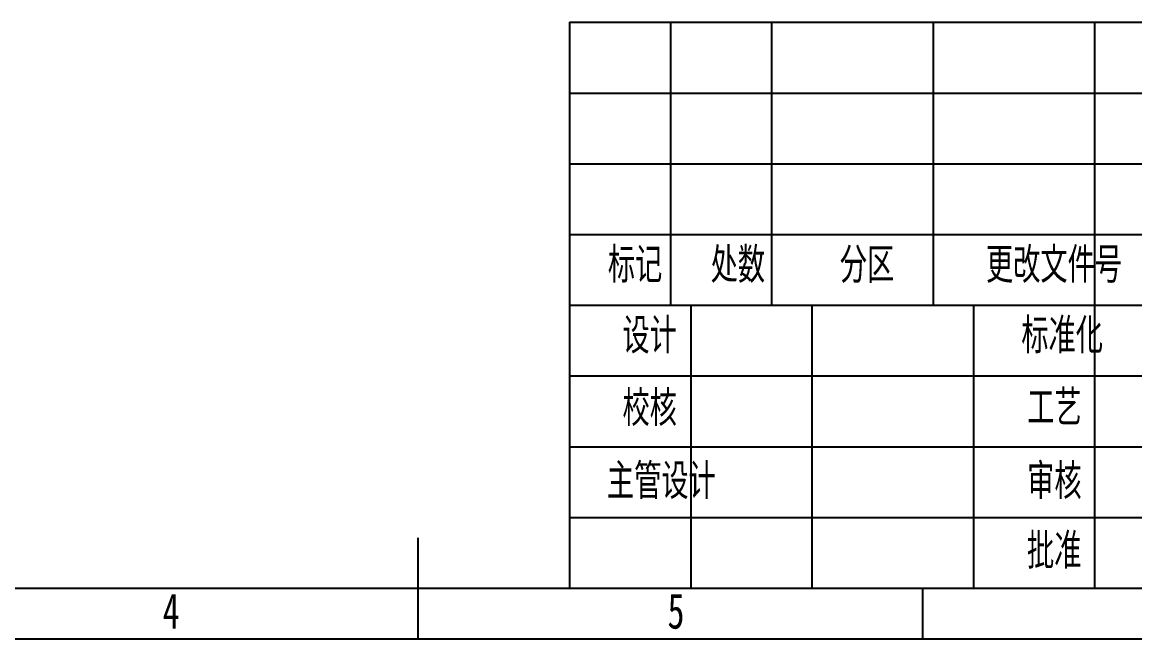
# Model space of a CAD drawing. Header units: millimetres. Extents: x 0 to 420, y 0 to 297.
# Drawn here: x 180.8 to 291, y 0 to 61 of the extents above; entities that cross this region are included whole.
import ezdxf

# ---------------------------------------------------------------- set-up
doc = ezdxf.new("R2010")
doc.units = ezdxf.units.MM
for name, color, linetype in [('10', 7, 'Continuous'), ('5', 7, 'Continuous'), ('9', 7, 'Continuous')]:
    doc.layers.add(name, color=color, linetype=linetype)
doc.styles.add('SLDTEXTSTYLE0', font='TXT', dxfattribs={"width": 0.7, "bigfont": 'bigfont'})
doc.styles.add('SLDTEXTSTYLE4', font='TXT', dxfattribs={"width": 0.7})

msp = doc.modelspace()

# ---------------------------------------------------------------- linework, layer by layer
at = {"layer": '10', "color": 7, "lineweight": 25}
for p, q in [((245, 61), (245, 33)), ((255, 61), (255, 33)), ((271, 61), (271, 33)), ((287, 61), (287, 5)), ((235, 40), (315, 40)), ((235, 33), (365, 33)), ((247, 33), (247, 5)), ((259, 33), (259, 5)), ((275, 33), (275, 5)), ((235, 26), (315, 26)), ((235, 19), (315, 19)), ((235, 12), (315, 12))]:
    msp.add_line(p, q, dxfattribs=at)
at = {"layer": '10', "color": 7}
for p, q in [((235, 54), (315, 54)), ((235, 47), (315, 47))]:
    msp.add_line(p, q, dxfattribs=at)
at = {"layer": '5', "color": 7, "lineweight": 25}
for p, q in [((235, 61), (415, 61)), ((235, 61), (235, 5)), ((0, 5), (415, 5))]:
    msp.add_line(p, q, dxfattribs=at)
at = {"layer": '5', "lineweight": 25}
msp.add_line((220, 0), (220, 10), dxfattribs=at)
at = {"layer": '5'}
msp.add_line((270, 0), (270, 5), dxfattribs=at)
at = {"layer": '9', "color": 7}
msp.add_line((0, 0), (420, 0), dxfattribs=at)

# ---------------------------------------------------------------- texts
at = {"layer": '10', "color": 7, "char_height": 3.5, "attachment_point": 2, "style": 'SLDTEXTSTYLE0'}
for s, insert in [('标记', (241.49, 38.72)), ('处数', (251.67, 38.72)), ('分区', (264.46, 38.72)), ('更改文件号', (282.98, 38.72)), ('设计', (242.93, 31.73)), ('标准化', (283.79, 31.73)), ('校核', (242.93, 24.56)), ('工艺', (283.02, 24.6)), ('主管设计', (244.09, 17.33)), ('审核', (283.02, 17.33)), ('批准', (283, 10.44))]:
    msp.add_mtext(s, dxfattribs=dict(at, insert=insert))
at = {"layer": '10', "char_height": 3.5, "attachment_point": 2, "style": 'SLDTEXTSTYLE4'}
for s, insert in [('4', (195.54, 4.5)), ('5', (245.54, 4.5))]:
    msp.add_mtext(s, dxfattribs=dict(at, insert=insert))

doc.saveas('drawing.dxf')
